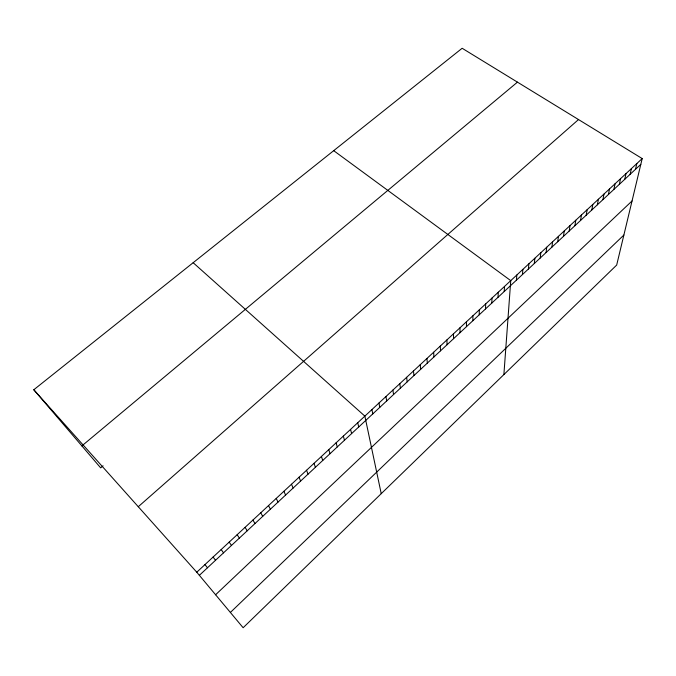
<?xml version="1.0" encoding="UTF-8"?>
<svg xmlns="http://www.w3.org/2000/svg" width="676" height="676" viewBox="0 0 676 676"><rect width="100%" height="100%" fill="white"/><g stroke="black" fill="none" stroke-linecap="round" stroke-linejoin="round"><path stroke-width="1.01" d="M466.465 326.677L466.465 321.768M472.854 320.728L472.913 315.785M479.2 314.822L479.318 309.836M485.512 308.94L485.681 303.921M491.782 303.101L492.001 298.048M498.018 297.296L498.288 292.209M504.212 291.525L504.541 286.404M503.882 374.58L510.752 280.641L333.699 150.663M516.413 280.177L516.836 274.988M522.413 274.591L522.886 269.369M528.378 269.031L528.902 263.784M534.31 263.513L534.885 258.232M540.208 258.021L540.825 252.714M546.073 252.562L546.74 247.222M551.903 247.137L552.613 241.763M557.7 241.738L558.452 236.338M563.463 236.372L564.266 230.947M569.192 231.04L570.037 225.59M574.887 225.742L575.783 220.258M580.549 220.46L581.487 214.951M586.185 215.221L587.165 209.678M591.787 210.008L592.81 204.439M597.356 204.82L598.421 199.226M602.891 199.665L604.006 194.046M608.4 194.536L609.549 188.891M613.876 189.441L615.067 183.771M619.326 184.371L620.56 178.675M624.742 179.326L626.01 173.605M630.125 174.307L631.435 168.569M635.482 169.321L636.834 163.558M642.2 158.573L616.681 265.06L243.14 627.734L196.767 572.217L33.8 389.756L462.147 48.266L642.2 158.573L196.767 572.217M230.372 612.456L623.872 235.045M215.593 594.762L632.035 200.975M199.369 575.327L640.814 164.361M138.267 506.721L578.512 119.559M103.065 465.848L100.682 467.868L33.8 389.756M83.063 444.909L517.444 82.142M81.99 446.042L83.486 444.791M193.159 262.71L364.863 416.12L381.23 493.657M204.963 564.612L207.473 567.781M213.101 557.049L215.526 560.286M221.179 549.546L223.519 552.85M229.206 542.093L231.462 545.456M237.175 534.691L239.346 538.104M245.092 527.339L247.188 530.812M252.959 520.038L254.97 523.57M260.767 512.78L262.702 516.371M268.533 505.572L270.383 509.222M276.239 498.415L278.005 502.116M283.895 491.308L285.585 495.06M291.5 484.244L293.114 488.055M299.054 477.231L300.592 481.092M306.558 470.259L308.028 474.172M314.01 463.339L315.405 467.302M321.421 456.461L322.739 460.474M328.781 449.625L330.032 453.689M336.09 442.839L337.273 446.946M343.349 436.096L344.464 440.253M350.565 429.395L351.613 433.595M357.739 422.737L358.711 426.987M371.935 409.546L372.78 413.889M378.974 403.014L379.743 407.408M385.954 396.525L386.672 400.961M392.9 390.077L393.55 394.556M399.803 383.672L400.386 388.193M406.656 377.309L407.18 381.864M413.467 370.98L413.932 375.577M420.235 364.694L420.641 369.333M426.97 358.449L427.308 363.13M433.654 352.238L433.933 356.962M440.296 346.07L440.515 350.827M446.904 339.935L447.064 344.735M453.461 333.843L453.571 338.676M459.984 327.784L460.035 332.66"/></g></svg>
